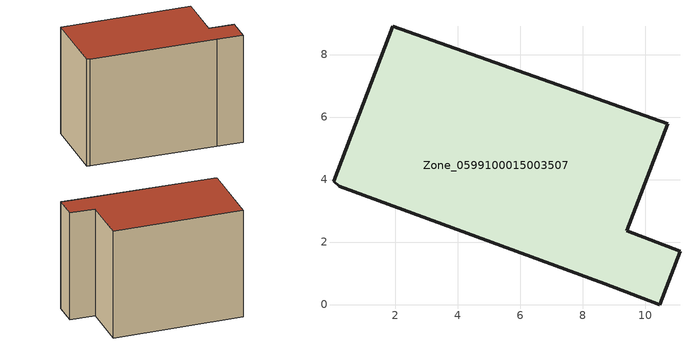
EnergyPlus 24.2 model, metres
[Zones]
Zone_0599100015003507
 floor ground (C_G): 0.03,3.94 1.93,8.9 10.72,5.78 9.42,2.36 11.12,1.71 10.46,0 8.71,0.67 0.22,3.79 z0.81
 wall outside (C_F): 11.12,1.71 9.42,2.36 10.72,5.78 1.93,8.9 0.03,3.94 0.22,3.79 8.71,0.67 10.46,0 11.12,1.71 z0.81:8.78
 roof outside (C_R): 8.71,0.67 10.46,0 11.12,1.71 9.42,2.36 10.72,5.78 1.93,8.9 0.03,3.94 0.22,3.79 z8.78
[BUILDING]
Pand.0599100015003507: North Axis=0; Terrain=City; Loads Convergence Tolerance Value=0.04; Temperature Convergence Tolerance Value=0.4; Solar Distribution=FullExterior; Maximum Number of Warmup Days=25; Minimum Number of Warmup Days=1
[Site:Location]
Rotterdam.The.Hague.AP_ZH_NLD Design_Conditions: Latitude=51.96; Longitude=4.45; Time Zone=1; Elevation=-4.5
[SITE:GROUNDTEMPERATURE:BUILDINGSURFACE]
18, 18, 18, 18, 18, 18, 18, 18, 18, 18, 18, 18
[MATERIAL] Thermal Absorptance=0.9; Solar Absorptance=0.7; Visible Absorptance=0.7
Name | Roughness | Thickness | Conductivity | Density | Specific Heat
G.TI.1965-1974 | MediumSmooth | 0.15 | 0.882353 | 540 | 1210
F.TI.1965-1974 | Rough | 0.3 | 0.697674 | 1920 | 840
R.TI.1965-1974 | MediumRough | 0.2 | 0.232558 | 1500 | 1000
[CONSTRUCTION]
C_G: G.TI.1965-1974
C_F: F.TI.1965-1974
C_R: R.TI.1965-1974
[ZONE]
Zone_0599100015003507: Type=1; Multiplier=1; Ceiling Height=Autocalculate; Volume=Autocalculate; Floor Area=autocalculate; Part of Total Floor Area=Yes
[ZONEINFILTRATION:DESIGNFLOWRATE]
Infil_Zone_0599100015003507: Zone or ZoneList or Space or SpaceList=Zone_0599100015003507; Schedule=AlwaysOn; Design Flow Rate Calculation Method=Flow/Area; Flow Rate per Floor Area=0.003; Constant Term Coefficient=1; Temperature Term Coefficient=0; Velocity Term Coefficient=0; Velocity Squared Term Coefficient=0
[HVACTEMPLATE:ZONE:IDEALLOADSAIRSYSTEM]
Zone_0599100015003507: Maximum Heating Supply Air Temperature=50; Minimum Cooling Supply Air Temperature=13; Maximum Heating Supply Air Humidity Ratio=0.0156; Minimum Cooling Supply Air Humidity Ratio=0.0077; Heating Limit=NoLimit; Cooling Limit=NoLimit; Dehumidification Control Type=ConstantSensibleHeatRatio; Cooling Sensible Heat Ratio=0.7; Dehumidification Setpoint=60; Humidification Control Type=None; Humidification Setpoint=30; Outdoor Air Method=None; Outdoor Air Flow Rate per Person=0.00944; Outdoor Air Flow Rate per Zone Floor Area=0; Outdoor Air Flow Rate per Zone=0; Demand Controlled Ventilation Type=None; Outdoor Air Economizer Type=NoEconomizer; Heat Recovery Type=None; Sensible Heat Recovery Effectiveness=0.7; Latent Heat Recovery Effectiveness=0.65
[ZONECONTROL:THERMOSTAT]
ThermostatControl_Zone_0599100015003507: Zone or ZoneList=Zone_0599100015003507; Control Type Schedule=DualSetpointControlType; Control 1=Thermostat_Zone_0599100015003507; Temperature Difference Between Cutout And Setpoint=0
[THERMOSTATSETPOINT:DUALSETPOINT]
Thermostat_Zone_0599100015003507: Heating Setpoint Temperature Schedule=HeatingSetpoint_Zone_0599100015003507; Cooling Setpoint Temperature Schedule=CoolingSetpoint_Zone_0599100015003507
[SCHEDULE:COMPACT]
HeatingSetpoint_Zone_0599100015003507: Through: 12/31, For: AllDays, Until: 24:00, 21
CoolingSetpoint_Zone_0599100015003507: Through: 12/31, For: AllDays, Until: 24:00, 24
DualSetpointControlType: Through: 12/31, For: AllDays, Until: 24:00, 4
AlwaysOn: Through: 12/31, For: AllDays, Until: 24:00, 1
